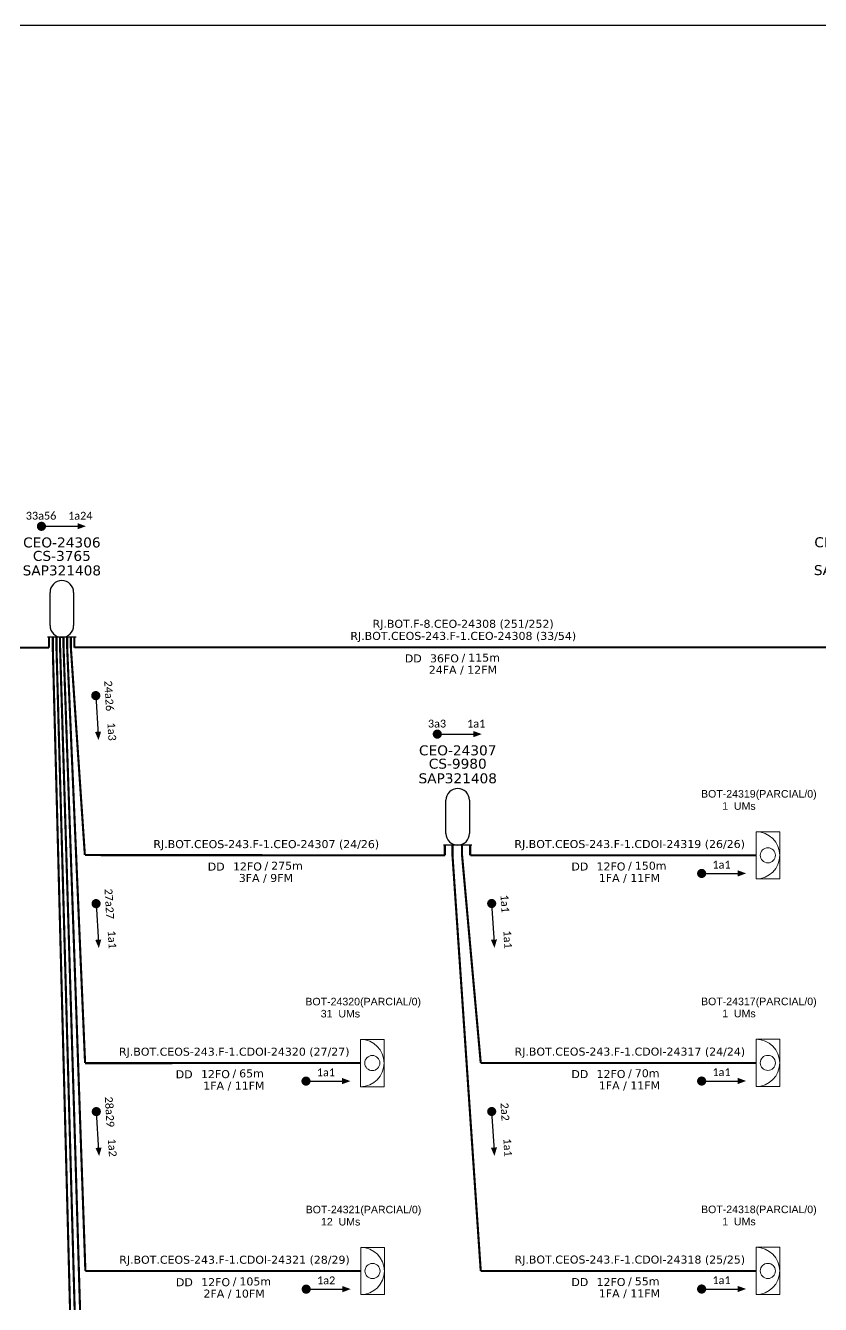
# Paper-space layout 'CDOI-24335' of a CAD drawing. Extents: x 1009 to 1848, y 3 to 597.
# Drawn here: x 1343.1 to 1450.8, y 423.5 to 596.8 of the extents above; entities that cross this region are included whole.
import ezdxf
from ezdxf.enums import TextEntityAlignment as Align

# ---------------------------------------------------------------- set-up
doc = ezdxf.new("R2010")
doc.units = 0
doc.header["$MEASUREMENT"] = 0
doc.layers.get('0').update_dxf_attribs({"linetype": 'CONTINUOUS'})
for name, color, linetype, lineweight in [("20.0-LEGENDA DOS CDO'S", 1, 'CONTINUOUS', 0), ('20.1-CDO_INTERIOR', 1, 'CONTINUOUS', 0), ('40.1-ETIQUETAS', 1, 'CONTINUOUS', 20)]:
    doc.layers.add(name, color=color, linetype=linetype, lineweight=lineweight)
for name, color, linetype in [('20.4-CEOS', 1, 'CONTINUOUS'), ('CAP a instalar', 1, 'CONTINUOUS'), ('SETA', 7, 'CONTINUOUS')]:
    doc.layers.add(name, color=color, linetype=linetype)
doc.styles.add('ARIAL', font='arial.ttf')
doc.styles.add('siredit', font='verdana.ttf')

# ---------------------------------------------------------------- blocks, each defined once
blk = doc.blocks.new('CDOI_INT')
at = {"layer": '20.1-CDO_INTERIOR', "color": 0, "lineweight": 18}
blk.add_lwpolyline([(4.25, -4.25), (4.25, 4.25), (0, 4.25), (0, -4.25)], close=True, dxfattribs=at)
blk.add_circle((2.12, 0), 1.36, dxfattribs=at)
blk.add_arc((0, 0), 4.25, 270, 90, dxfattribs=at)
at = {"layer": "20.0-LEGENDA DOS CDO'S", "color": 0, "style": 'ARIAL'}
for tag, p in [('CDO_N', (-0.08, 10.38)), ('SPLITER_1', (21.18, 10.38)), ('SURVEY', (-0.08, 8.2)), ('SPLITER_2', (21.19, 8.68)), ('SAP', (-0.08, 6.23)), ('1:XX', (5.94, -2.22)), ('UMS', (5.94, -4.24))]:
    blk.add_attdef(tag, p, '', height=1.36, dxfattribs=at)
blk.add_attdef('FIBRAS_UTILIZADAS', text='', height=1.36, dxfattribs=at).set_placement((15.34, 10.38), align=Align.CENTER)
blk = doc.blocks.new('ETIQUETA_RS5F')
at = {"layer": '40.1-ETIQUETAS', "color": 0, "style": 'siredit'}
blk.add_text('/', height=1.5, dxfattribs=at).set_placement((1.55, -1.95), align=Align.MIDDLE_RIGHT)
for tag, p in [('ETIQUETA_R_PRIMARIA', (1.18, 4.1)), ('ETIQUETA_R_SECUNDARIA', (1.18, 2.1)), ('F_ATIVAS/F_MORTAS', (1.11, -4.24))]:
    blk.add_attdef(tag, text='', height=1.5, dxfattribs=at).set_placement(p, align=Align.MIDDLE_CENTER)
for tag, p in [('TIPO_CABO', (-6.62, -2.12)), ('CAP_CABO', (0.37, -2.09))]:
    blk.add_attdef(tag, text='', height=1.5, dxfattribs=at).set_placement(p, align=Align.MIDDLE_RIGHT)
blk.add_attdef('METROS', text='', height=1.5, dxfattribs=at).set_placement((2.11, -1.95), align=Align.MIDDLE_LEFT)
for tag, p in [('FUSÃO_1', (0.82, -8.39)), ('FUSÃO_2', (0.82, -10.6)), ('FUSÃO_3', (0.82, -12.93)), ('FUSÃO_4', (0.82, -15.14)), ('FUSÃO_5', (0.82, -17.16))]:
    blk.add_attdef(tag, text='', height=1.5, dxfattribs=at).set_placement(p, align=Align.CENTER)

psp = doc.layouts.new('CDOI-24335')

# ---------------------------------------------------------------- linework, layer by layer
psp.add_lwpolyline([(1009.19, 2.75), (1847.76, 2.75), (1847.76, 596.75), (1009.19, 596.75), (1009.19, 2.75)])
at = {"const_width": 0.62, "elevation": 2.2}
for points in [[(1344.89, 528.9, 1), (1345.51, 528.9, 1)], [(1352.55, 506.27, 1), (1352.59, 505.65, 1)], [(1398.56, 500.74, 1), (1399.18, 500.74, 1)], [(1434.4, 481.86, 1), (1435.02, 481.86, 1)], [(1352.59, 478.08, 1), (1352.63, 477.46, 1)], [(1406.23, 478.1, 1), (1406.26, 477.48, 1)], [(1380.76, 453.72, 1), (1381.38, 453.72, 1)], [(1434.4, 453.73, 1), (1435.02, 453.73, 1)], [(1352.62, 449.9, 1), (1352.66, 449.28, 1)], [(1406.23, 449.91, 1), (1406.26, 449.3, 1)], [(1380.79, 425.53, 1), (1381.41, 425.53, 1)], [(1434.4, 425.55, 1), (1435.02, 425.55, 1)]]:
    psp.add_lwpolyline(points, format="xyb", close=True, dxfattribs=at)
at = {"layer": '20.4-CEOS', "color": 0}
for p, q in [((1346.37, 515.46, 2.2), (1346.37, 519.94, 2.2)), ((1349.56, 519.94, 2.2), (1349.56, 515.46, 2.2)), ((1349.89, 513.86, 2.2), (1346.04, 513.86, 2.2)), ((1400.04, 487.29, 2.2), (1400.04, 491.77, 2.2)), ((1403.24, 491.77, 2.2), (1403.24, 487.29, 2.2)), ((1403.56, 485.69, 2.2), (1399.71, 485.69, 2.2))]:
    psp.add_line(p, q, dxfattribs=at)
for centre, start, end in [((1347.97, 519.94, 2.2), 0, 180), ((1347.97, 515.46, 2.2), 180, 0), ((1401.64, 491.77, 2.2), 0, 180), ((1401.64, 487.29, 2.2), 180, 0)]:
    psp.add_arc(centre, 1.6, start, end, dxfattribs=at)
at = {"layer": 'CAP a instalar', "color": 0, "ltscale": 7, "const_width": 0.289, "elevation": 2.2}
for points in [[(1346.23, 512.47), (1346.23, 513.86)], [(1349.19, 512.47), (1349.19, 513.86)], [(1349.66, 512.47), (1349.66, 513.86)], [(1296.02, 512.46), (1346.23, 512.47)], [(1351.09, 484.35), (1349.19, 512.47)], [(1349.66, 512.51), (1453.51, 512.51)], [(1399.9, 484.31), (1399.9, 485.69)], [(1351.09, 484.35), (1399.9, 484.31)]]:
    psp.add_lwpolyline(points, dxfattribs=at)
at = {"layer": 'CAP a instalar', "color": 8, "ltscale": 7, "const_width": 0.289, "elevation": 2.2}
for points in [[(1346.74, 512.47), (1346.74, 513.86)], [(1347.24, 512.47), (1347.24, 513.86)], [(1347.73, 512.47), (1347.73, 513.86)], [(1348.2, 512.47), (1348.2, 513.86)], [(1348.69, 512.47), (1348.69, 513.86)], [(1351.15, 343.49), (1346.74, 512.47)], [(1351.11, 371.67), (1347.24, 512.47)], [(1351.13, 399.83), (1347.73, 512.47)], [(1351.16, 427.98), (1348.2, 512.47)], [(1351.12, 456.16), (1348.69, 512.47)], [(1400.93, 484.31), (1400.93, 485.69)], [(1402.23, 484.31), (1402.23, 485.69)], [(1403.33, 484.31), (1403.33, 485.69)], [(1404.76, 428), (1400.93, 484.31)], [(1404.76, 456.18), (1402.23, 484.31)], [(1403.33, 484.31), (1442.09, 484.32)], [(1351.12, 456.16), (1388.45, 456.17)], [(1404.76, 456.18), (1442.09, 456.19)], [(1351.16, 427.98), (1388.49, 427.99)], [(1404.76, 428), (1442.09, 428)]]:
    psp.add_lwpolyline(points, dxfattribs=at)
at = {"layer": 'SETA', "elevation": 2.2}
for points in [[(1345.2, 528.9), (1350.53, 528.9)], [(1345.2, 528.9), (1350.53, 528.9)], [(1352.57, 505.96), (1352.89, 500.64)], [(1398.87, 500.74), (1404.2, 500.74)], [(1398.87, 500.74), (1404.2, 500.74)], [(1434.71, 481.86), (1440.03, 481.86)], [(1352.61, 477.77), (1352.93, 472.45)], [(1406.24, 477.79), (1406.57, 472.47)], [(1381.07, 453.72), (1386.4, 453.72)], [(1434.71, 453.73), (1440.03, 453.73)], [(1352.64, 449.59), (1352.96, 444.27)], [(1406.24, 449.6), (1406.57, 444.29)], [(1381.1, 425.53), (1386.43, 425.53)], [(1434.71, 425.55), (1440.03, 425.55)]]:
    psp.add_lwpolyline(points, dxfattribs=at)
at = {"layer": 'SETA'}
for points in [[(1350.1, 529.33, 2.2), (1351.24, 528.91, 2.2), (1350.1, 528.5, 2.2)], [(1350.1, 529.33, 2.2), (1351.24, 528.91, 2.2), (1350.1, 528.5, 2.2)], [(1353.29, 501.09, 2.2), (1352.94, 499.93, 2.2), (1352.46, 501.04, 2.2)], [(1403.77, 501.16, 2.2), (1404.91, 500.74, 2.2), (1403.77, 500.33, 2.2)], [(1403.77, 501.16, 2.2), (1404.91, 500.74, 2.2), (1403.77, 500.33, 2.2)], [(1439.61, 482.28, 2.2), (1440.74, 481.87, 2.2), (1439.61, 481.45, 2.2)], [(1353.32, 472.91, 2.2), (1352.98, 471.75, 2.2), (1352.5, 472.86, 2.2)], [(1406.96, 472.92, 2.2), (1406.62, 471.77, 2.2), (1406.14, 472.87, 2.2)], [(1385.97, 454.14, 2.2), (1387.1, 453.72, 2.2), (1385.97, 453.31, 2.2)], [(1439.61, 454.16, 2.2), (1440.74, 453.74, 2.2), (1439.61, 453.33, 2.2)], [(1353.36, 444.72, 2.2), (1353.02, 443.56, 2.2), (1352.53, 444.67, 2.2)], [(1406.96, 444.74, 2.2), (1406.62, 443.58, 2.2), (1406.14, 444.69, 2.2)], [(1386.01, 425.95, 2.2), (1387.14, 425.54, 2.2), (1386.01, 425.12, 2.2)], [(1439.61, 425.97, 2.2), (1440.74, 425.56, 2.2), (1439.61, 425.14, 2.2)]]:
    psp.add_solid(points, dxfattribs=at)

# ---------------------------------------------------------------- block references
at = {"layer": '20.1-CDO_INTERIOR', "color": 8, "ltscale": 11}
ref = psp.add_blockref('CDOI_INT', (1442.09, 484.32, 2.2), dxfattribs=dict(at, xscale=0.7533554517852777, yscale=0.7533554517852777, zscale=0.7533554517852777))
ref.add_attrib('CDO_N', 'BOT-24319', dxfattribs={"layer": "20.0-LEGENDA DOS CDO'S", "color": 8, "height": 1.025, "style": 'ARIAL'}).set_placement((1442.03, 492.14, 2.2), align=Align.RIGHT)
ref.add_attrib('FIBRAS_UTILIZADAS', '    (PARCIAL/0)', dxfattribs={"layer": "20.0-LEGENDA DOS CDO'S", "color": 8, "height": 1.0227, "style": 'ARIAL'}).set_placement((1445.38, 492.14, 2.2), align=Align.CENTER)
ref.add_attrib('SURVEY', '1  UMs', dxfattribs={"layer": "20.0-LEGENDA DOS CDO'S", "color": 8, "height": 1.025, "style": 'ARIAL'}).set_placement((1442.03, 490.49, 2.2), align=Align.RIGHT)
ref = psp.add_blockref('CDOI_INT', (1388.46, 456.17, 2.2), dxfattribs=dict(at, xscale=0.7533554517852777, yscale=0.7533554517852777, zscale=0.7533554517852777))
ref.add_attrib('CDO_N', 'BOT-24320', dxfattribs={"layer": "20.0-LEGENDA DOS CDO'S", "color": 8, "height": 1.025, "style": 'ARIAL'}).set_placement((1388.39, 463.99, 2.2), align=Align.RIGHT)
ref.add_attrib('FIBRAS_UTILIZADAS', '    (PARCIAL/0)', dxfattribs={"layer": "20.0-LEGENDA DOS CDO'S", "color": 8, "height": 1.0227, "style": 'ARIAL'}).set_placement((1391.74, 463.99, 2.2), align=Align.CENTER)
ref.add_attrib('SURVEY', '31  UMs', dxfattribs={"layer": "20.0-LEGENDA DOS CDO'S", "color": 8, "height": 1.025, "style": 'ARIAL'}).set_placement((1388.4, 462.35, 2.2), align=Align.RIGHT)
ref = psp.add_blockref('CDOI_INT', (1442.09, 456.19, 2.2), dxfattribs=dict(at, xscale=0.7533554517852777, yscale=0.7533554517852777, zscale=0.7533554517852777))
ref.add_attrib('CDO_N', 'BOT-24317', dxfattribs={"layer": "20.0-LEGENDA DOS CDO'S", "color": 8, "height": 1.025, "style": 'ARIAL'}).set_placement((1442.03, 464.01, 2.2), align=Align.RIGHT)
ref.add_attrib('FIBRAS_UTILIZADAS', '    (PARCIAL/0)', dxfattribs={"layer": "20.0-LEGENDA DOS CDO'S", "color": 8, "height": 1.0227, "style": 'ARIAL'}).set_placement((1445.38, 464.01, 2.2), align=Align.CENTER)
ref.add_attrib('SURVEY', '1  UMs', dxfattribs={"layer": "20.0-LEGENDA DOS CDO'S", "color": 8, "height": 1.025, "style": 'ARIAL'}).set_placement((1442.03, 462.37, 2.2), align=Align.RIGHT)
ref = psp.add_blockref('CDOI_INT', (1388.49, 427.99, 2.2), dxfattribs=dict(at, xscale=0.7533554517852777, yscale=0.7533554517852777, zscale=0.7533554517852777))
ref.add_attrib('CDO_N', 'BOT-24321', dxfattribs={"layer": "20.0-LEGENDA DOS CDO'S", "color": 8, "height": 1.025, "style": 'ARIAL'}).set_placement((1388.43, 435.81, 2.2), align=Align.RIGHT)
ref.add_attrib('FIBRAS_UTILIZADAS', '    (PARCIAL/0)', dxfattribs={"layer": "20.0-LEGENDA DOS CDO'S", "color": 8, "height": 1.0227, "style": 'ARIAL'}).set_placement((1391.78, 435.81, 2.2), align=Align.CENTER)
ref.add_attrib('SURVEY', '12  UMs', dxfattribs={"layer": "20.0-LEGENDA DOS CDO'S", "color": 8, "height": 1.025, "style": 'ARIAL'}).set_placement((1388.43, 434.16, 2.2), align=Align.RIGHT)
ref = psp.add_blockref('CDOI_INT', (1442.09, 428, 2.2), dxfattribs=dict(at, xscale=0.7533554517852777, yscale=0.7533554517852777, zscale=0.7533554517852777))
ref.add_attrib('CDO_N', 'BOT-24318', dxfattribs={"layer": "20.0-LEGENDA DOS CDO'S", "color": 8, "height": 1.025, "style": 'ARIAL'}).set_placement((1442.03, 435.83, 2.2), align=Align.RIGHT)
ref.add_attrib('FIBRAS_UTILIZADAS', '    (PARCIAL/0)', dxfattribs={"layer": "20.0-LEGENDA DOS CDO'S", "color": 8, "height": 1.0227, "style": 'ARIAL'}).set_placement((1445.38, 435.83, 2.2), align=Align.CENTER)
ref.add_attrib('SURVEY', '1  UMs', dxfattribs={"layer": "20.0-LEGENDA DOS CDO'S", "color": 8, "height": 1.025, "style": 'ARIAL'}).set_placement((1442.03, 434.18, 2.2), align=Align.RIGHT)
at = {"layer": '40.1-ETIQUETAS', "color": 0}
ref = psp.add_blockref('ETIQUETA_RS5F', (1401.54, 512.53, 2.2), dxfattribs=dict(at, xscale=0.7229735360686504, yscale=0.7229735360686504, zscale=0.7229735360686504))
ref.add_attrib('ETIQUETA_R_PRIMARIA', 'RJ.BOT.F-8.CEO-24308 (251/252)', dxfattribs={"color": 0, "height": 1.0845, "style": 'siredit'}).set_placement((1402.37, 515.69, 2.2), align=Align.MIDDLE_CENTER)
ref.add_attrib('ETIQUETA_R_SECUNDARIA', 'RJ.BOT.CEOS-243.F-1.CEO-24308 (33/54)', dxfattribs={"color": 0, "height": 1.0845, "style": 'siredit'}).set_placement((1402.39, 514.05, 2.2), align=Align.MIDDLE_CENTER)
ref.add_attrib('TIPO_CABO', 'DD', dxfattribs={"color": 0, "height": 1.084, "style": 'siredit'}).set_placement((1396.76, 511, 2.2), align=Align.MIDDLE_RIGHT)
ref.add_attrib('CAP_CABO', '36FO', dxfattribs={"color": 0, "height": 1.084, "style": 'siredit'}).set_placement((1401.8, 511.01, 2.2), align=Align.MIDDLE_RIGHT)
ref.add_attrib('METROS', '115m', dxfattribs={"color": 0, "height": 1.084, "style": 'siredit'}).set_placement((1403.07, 511.11, 2.2), align=Align.MIDDLE_LEFT)
ref.add_attrib('F_ATIVAS/F_MORTAS', '24FA / 12FM', dxfattribs={"color": 0, "height": 1.0845, "style": 'siredit'}).set_placement((1402.34, 509.46, 2.2), align=Align.MIDDLE_CENTER)
ref = psp.add_blockref('ETIQUETA_RS5F', (1374.83, 484.32, 2.2), dxfattribs=dict(at, xscale=0.7229735360686504, yscale=0.7229735360686504, zscale=0.7229735360686504))
ref.add_attrib('ETIQUETA_R_SECUNDARIA', 'RJ.BOT.CEOS-243.F-1.CEO-24307 (24/26)', dxfattribs={"color": 0, "height": 1.0845, "style": 'siredit'}).set_placement((1375.68, 485.84, 2.2), align=Align.MIDDLE_CENTER)
ref.add_attrib('TIPO_CABO', 'DD', dxfattribs={"color": 0, "height": 1.084, "style": 'siredit'}).set_placement((1370.04, 482.79, 2.2), align=Align.MIDDLE_RIGHT)
ref.add_attrib('CAP_CABO', '12FO', dxfattribs={"color": 0, "height": 1.084, "style": 'siredit'}).set_placement((1375.09, 482.81, 2.2), align=Align.MIDDLE_RIGHT)
ref.add_attrib('METROS', '275m', dxfattribs={"color": 0, "height": 1.084, "style": 'siredit'}).set_placement((1376.35, 482.91, 2.2), align=Align.MIDDLE_LEFT)
ref.add_attrib('F_ATIVAS/F_MORTAS', '3FA / 9FM', dxfattribs={"color": 0, "height": 1.084, "style": 'siredit'}).set_placement((1375.63, 481.25, 2.2), align=Align.MIDDLE_CENTER)
at = {"layer": '40.1-ETIQUETAS', "color": 8}
ref = psp.add_blockref('ETIQUETA_RS5F', (1424.12, 484.33, 2.2), dxfattribs=dict(at, xscale=0.7229735360686504, yscale=0.7229735360686504, zscale=0.7229735360686504))
ref.add_attrib('ETIQUETA_R_PRIMARIA', 'RJ.BOT.CEOS-243.F-1.CDOI-24319 (26/26)', dxfattribs={"color": 0, "height": 1.0845, "style": 'siredit'}).set_placement((1424.95, 485.85, 2.2), align=Align.MIDDLE_CENTER)
ref.add_attrib('TIPO_CABO', 'DD', dxfattribs={"color": 0, "height": 1.084, "style": 'siredit'}).set_placement((1419.34, 482.8, 2.2), align=Align.MIDDLE_RIGHT)
ref.add_attrib('CAP_CABO', '12FO', dxfattribs={"color": 0, "height": 1.084, "style": 'siredit'}).set_placement((1424.38, 482.81, 2.2), align=Align.MIDDLE_RIGHT)
ref.add_attrib('METROS', '150m', dxfattribs={"color": 0, "height": 1.084, "style": 'siredit'}).set_placement((1425.65, 482.91, 2.2), align=Align.MIDDLE_LEFT)
ref.add_attrib('F_ATIVAS/F_MORTAS', '1FA / 11FM', dxfattribs={"color": 0, "height": 1.084, "style": 'siredit'}).set_placement((1424.92, 481.26, 2.2), align=Align.MIDDLE_CENTER)
ref = psp.add_blockref('ETIQUETA_RS5F', (1370.48, 456.18, 2.2), dxfattribs=dict(at, xscale=0.7229735360686504, yscale=0.7229735360686504, zscale=0.7229735360686504))
ref.add_attrib('ETIQUETA_R_SECUNDARIA', 'RJ.BOT.CEOS-243.F-1.CDOI-24320 (27/27)', dxfattribs={"color": 0, "height": 1.0845, "style": 'siredit'}).set_placement((1371.34, 457.71, 2.2), align=Align.MIDDLE_CENTER)
ref.add_attrib('TIPO_CABO', 'DD', dxfattribs={"color": 0, "height": 1.084, "style": 'siredit'}).set_placement((1365.7, 454.65, 2.2), align=Align.MIDDLE_RIGHT)
ref.add_attrib('CAP_CABO', '12FO', dxfattribs={"color": 0, "height": 1.084, "style": 'siredit'}).set_placement((1370.75, 454.67, 2.2), align=Align.MIDDLE_RIGHT)
ref.add_attrib('METROS', '65m', dxfattribs={"color": 0, "height": 1.084, "style": 'siredit'}).set_placement((1372.01, 454.77, 2.2), align=Align.MIDDLE_LEFT)
ref.add_attrib('F_ATIVAS/F_MORTAS', '1FA / 11FM', dxfattribs={"color": 0, "height": 1.084, "style": 'siredit'}).set_placement((1371.29, 453.11, 2.2), align=Align.MIDDLE_CENTER)
ref = psp.add_blockref('ETIQUETA_RS5F', (1424.12, 456.2, 2.2), dxfattribs=dict(at, xscale=0.7229735360686504, yscale=0.7229735360686504, zscale=0.7229735360686504))
ref.add_attrib('ETIQUETA_R_SECUNDARIA', 'RJ.BOT.CEOS-243.F-1.CDOI-24317 (24/24)', dxfattribs={"color": 0, "height": 1.0845, "style": 'siredit'}).set_placement((1424.97, 457.72, 2.2), align=Align.MIDDLE_CENTER)
ref.add_attrib('TIPO_CABO', 'DD', dxfattribs={"color": 0, "height": 1.084, "style": 'siredit'}).set_placement((1419.34, 454.67, 2.2), align=Align.MIDDLE_RIGHT)
ref.add_attrib('CAP_CABO', '12FO', dxfattribs={"color": 0, "height": 1.084, "style": 'siredit'}).set_placement((1424.38, 454.69, 2.2), align=Align.MIDDLE_RIGHT)
ref.add_attrib('METROS', '70m', dxfattribs={"color": 0, "height": 1.084, "style": 'siredit'}).set_placement((1425.65, 454.79, 2.2), align=Align.MIDDLE_LEFT)
ref.add_attrib('F_ATIVAS/F_MORTAS', '1FA / 11FM', dxfattribs={"color": 0, "height": 1.084, "style": 'siredit'}).set_placement((1424.92, 453.13, 2.2), align=Align.MIDDLE_CENTER)
ref = psp.add_blockref('ETIQUETA_RS5F', (1370.52, 428, 2.2), dxfattribs=dict(at, xscale=0.7229735360686504, yscale=0.7229735360686504, zscale=0.7229735360686504))
ref.add_attrib('ETIQUETA_R_SECUNDARIA', 'RJ.BOT.CEOS-243.F-1.CDOI-24321 (28/29)', dxfattribs={"color": 0, "height": 1.0845, "style": 'siredit'}).set_placement((1371.37, 429.52, 2.2), align=Align.MIDDLE_CENTER)
ref.add_attrib('TIPO_CABO', 'DD', dxfattribs={"color": 0, "height": 1.084, "style": 'siredit'}).set_placement((1365.73, 426.47, 2.2), align=Align.MIDDLE_RIGHT)
ref.add_attrib('CAP_CABO', '12FO', dxfattribs={"color": 0, "height": 1.084, "style": 'siredit'}).set_placement((1370.78, 426.48, 2.2), align=Align.MIDDLE_RIGHT)
ref.add_attrib('METROS', '105m', dxfattribs={"color": 0, "height": 1.084, "style": 'siredit'}).set_placement((1372.04, 426.58, 2.2), align=Align.MIDDLE_LEFT)
ref.add_attrib('F_ATIVAS/F_MORTAS', '2FA / 10FM', dxfattribs={"color": 0, "height": 1.084, "style": 'siredit'}).set_placement((1371.32, 424.93, 2.2), align=Align.MIDDLE_CENTER)
ref = psp.add_blockref('ETIQUETA_RS5F', (1424.12, 428.02, 2.2), dxfattribs=dict(at, xscale=0.7229735360686504, yscale=0.7229735360686504, zscale=0.7229735360686504))
ref.add_attrib('ETIQUETA_R_SECUNDARIA', 'RJ.BOT.CEOS-243.F-1.CDOI-24318 (25/25)', dxfattribs={"color": 0, "height": 1.0845, "style": 'siredit'}).set_placement((1424.97, 429.54, 2.2), align=Align.MIDDLE_CENTER)
ref.add_attrib('TIPO_CABO', 'DD', dxfattribs={"color": 0, "height": 1.084, "style": 'siredit'}).set_placement((1419.34, 426.49, 2.2), align=Align.MIDDLE_RIGHT)
ref.add_attrib('CAP_CABO', '12FO', dxfattribs={"color": 0, "height": 1.084, "style": 'siredit'}).set_placement((1424.38, 426.5, 2.2), align=Align.MIDDLE_RIGHT)
ref.add_attrib('METROS', '55m', dxfattribs={"color": 0, "height": 1.084, "style": 'siredit'}).set_placement((1425.65, 426.6, 2.2), align=Align.MIDDLE_LEFT)
ref.add_attrib('F_ATIVAS/F_MORTAS', '1FA / 11FM', dxfattribs={"color": 0, "height": 1.084, "style": 'siredit'}).set_placement((1424.92, 424.95, 2.2), align=Align.MIDDLE_CENTER)

# ---------------------------------------------------------------- texts
at = {"color": 0, "char_height": 1.0604, "width": 15.7182, "attachment_point": 5}
for s, insert in [('\\C7;\\fCalibri|b0|i0|c0|p34;33a56', (1345.15, 530.33, 2.2)), ('\\C7;\\fCalibri|b0|i0|c0|p34;1a24', (1350.47, 530.33, 2.2)), ('\\C7;\\fCalibri|b0|i0|c0|p34;3a3', (1398.83, 502.16, 2.2)), ('\\C7;\\fCalibri|b0|i0|c0|p34;1a1', (1404.14, 502.16, 2.2)), ('\\C7;\\fCalibri|b0|i0|c0|p34;1a1', (1437.4, 483.05, 2.2)), ('\\C7;\\fCalibri|b0|i0|c0|p34;1a1', (1383.77, 454.91, 2.2)), ('\\C7;\\fCalibri|b0|i0|c0|p34;1a1', (1437.4, 454.93, 2.2)), ('\\C7;\\fCalibri|b0|i0|c0|p34;1a2', (1383.8, 426.72, 2.2)), ('\\C7;\\fCalibri|b0|i0|c0|p34;1a1', (1437.4, 426.74, 2.2))]:
    psp.add_mtext(s, dxfattribs=dict(at, insert=insert))
at = {"color": 0, "char_height": 1.0604, "width": 15.7182, "attachment_point": 5, "rotation": 273.4639}
for s, insert in [('\\C7;\\fCalibri|b0|i0|c0|p34;24a26', (1354.36, 505.93, 2.2)), ('\\C7;\\fCalibri|b0|i0|c0|p34;1a3', (1354.74, 501.08, 2.2)), ('\\C7;\\fCalibri|b0|i0|c0|p34;27a27', (1354.4, 477.74, 2.2)), ('\\C7;\\fCalibri|b0|i0|c0|p34;1a1', (1408.04, 477.76, 2.2)), ('\\C7;\\fCalibri|b0|i0|c0|p34;1a1', (1354.78, 472.89, 2.2)), ('\\C7;\\fCalibri|b0|i0|c0|p34;1a1', (1408.42, 472.91, 2.2)), ('\\C7;\\fCalibri|b0|i0|c0|p34;28a29', (1354.44, 449.55, 2.2)), ('\\C7;\\fCalibri|b0|i0|c0|p34;2a2', (1408.04, 449.57, 2.2)), ('\\C7;\\fCalibri|b0|i0|c0|p34;1a2', (1354.81, 444.71, 2.2)), ('\\C7;\\fCalibri|b0|i0|c0|p34;1a1', (1408.42, 444.73, 2.2))]:
    psp.add_mtext(s, dxfattribs=dict(at, insert=insert))
at = {"layer": '20.4-CEOS', "color": 0, "style": 'siredit'}
for tag, text, height, p in [('CEO-24306', 'CEOSXXX', 1.353, (1347.97, 527.39, 2.2)), ('CEO-24308', 'CEOSXXX', 1.353, (1455.24, 527.42, 2.2)), ('CS-3765', '', 1.35, (1347.97, 525.57, 2.2)), ('SAP321408', '', 1.35, (1347.97, 523.6, 2.2)), ('SAP321408', '', 1.35, (1455.24, 523.64, 2.2)), ('CEO-24307', 'CEOSXXX', 1.353, (1401.64, 499.22, 2.2)), ('CS-9980', '', 1.35, (1401.64, 497.41, 2.2)), ('SAP321408', '', 1.35, (1401.64, 495.43, 2.2))]:
    psp.add_attdef(tag, text=text, height=height, dxfattribs=at).set_placement(p, align=Align.TOP_CENTER)

doc.saveas('drawing.dxf')
